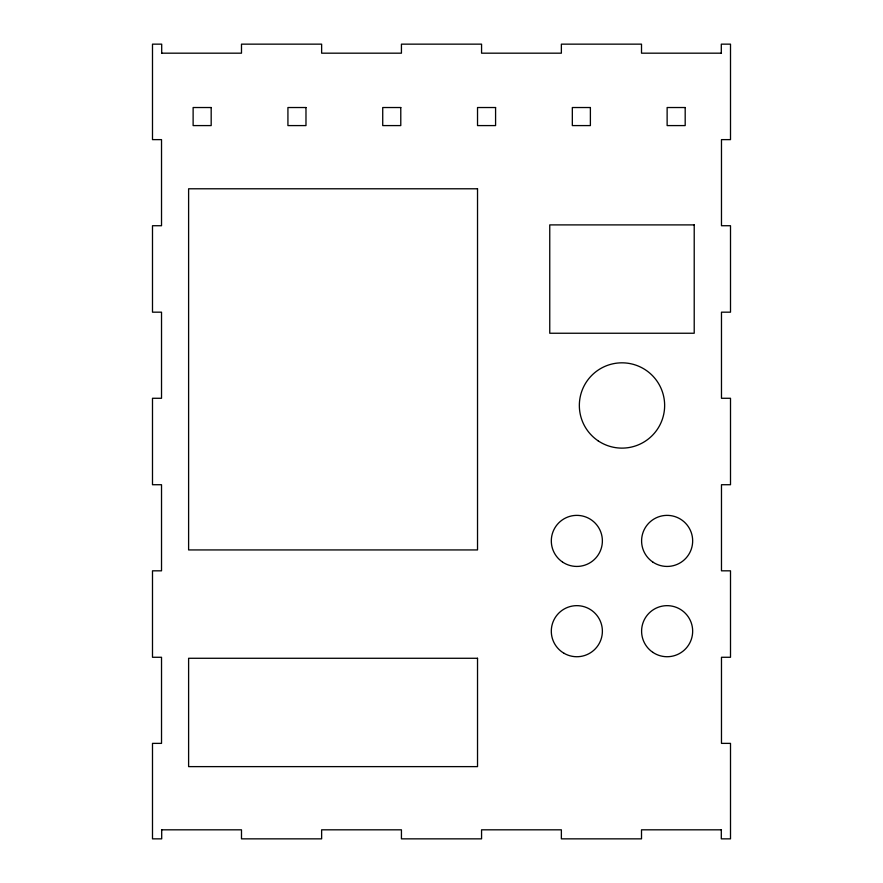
<?xml version="1.0" encoding="UTF-8"?>
<svg xmlns="http://www.w3.org/2000/svg" width="883" height="883" viewBox="0 0 883 883"><rect width="100%" height="100%" fill="white"/><g stroke="black" fill="none" stroke-linecap="round" stroke-linejoin="round"><path stroke-width="1.32" d="M161.523 53.179L241.489 53.179L241.489 44.15L321.633 44.15L321.633 53.179L401.434 53.179L401.434 44.15L481.566 44.15L481.566 53.179L561.367 53.179L561.367 44.15L641.511 44.15L641.511 53.179L721.477 53.179M161.523 829.821L241.489 829.821L241.489 838.85L321.633 838.85L321.633 829.821L401.434 829.821L401.434 838.85L481.566 838.85L481.566 829.821L561.367 829.821L561.367 838.85L641.511 838.85L641.511 829.821L721.477 829.821M721.301 53.179L721.301 44.15L730.506 44.15L730.506 139.624L721.477 139.624L721.477 225.728L730.506 225.728L730.506 312.174L721.477 312.174L721.477 398.277L730.506 398.277L730.506 484.723L721.477 484.723L721.477 570.826L730.506 570.826L730.506 657.272L721.477 657.272L721.477 743.376L730.506 743.376L730.506 838.85L721.301 838.85L721.301 829.821M161.699 53.179L161.699 44.15L152.494 44.15L152.494 139.624L161.523 139.624L161.523 225.728L152.494 225.728L152.494 312.174L161.523 312.174L161.523 398.277L152.494 398.277L152.494 484.723L161.523 484.723L161.523 570.826L152.494 570.826L152.494 657.272L161.523 657.272L161.523 743.376L152.494 743.376L152.494 838.85L161.699 838.85L161.699 829.821M211.18 107.527L193.123 107.527L193.123 125.585L211.18 125.585L211.18 107.527M305.982 107.527L287.924 107.527L287.924 125.585L305.982 125.585L305.982 107.527M400.783 107.527L382.725 107.527L382.725 125.585L400.783 125.585L400.783 107.527M495.584 107.527L477.526 107.527L477.526 125.585L495.584 125.585L495.584 107.527M590.385 107.527L572.327 107.527L572.327 125.585L590.385 125.585L590.385 107.527M685.186 107.527L667.129 107.527L667.129 125.585L685.186 125.585L685.186 107.527M477.526 188.785L188.609 188.785L188.609 549.932L477.526 549.932L477.526 188.785M694.215 224.9L549.756 224.9L549.756 333.244L694.215 333.244L694.215 224.9M477.526 658.276L188.609 658.276L188.609 766.621L477.526 766.621L477.526 658.276M598.078 440.794A42.66 42.66 0 0 0 664.535 408.52A42.66 42.66 0 0 0 603.354 367.107A42.66 42.66 0 0 0 598.078 440.794M562.526 562.052A25.541 25.541 0 0 0 602.316 542.725A25.541 25.541 0 0 0 565.683 517.935A25.541 25.541 0 0 0 562.526 562.052M652.813 562.052A25.541 25.541 0 0 0 692.603 542.725A25.541 25.541 0 0 0 655.97 517.935A25.541 25.541 0 0 0 652.813 562.052M652.813 652.338A25.541 25.541 0 0 0 692.603 633.012A25.541 25.541 0 0 0 655.97 608.221A25.541 25.541 0 0 0 652.813 652.338M564.071 653.31A25.541 25.541 0 0 0 602.383 631.19A25.541 25.541 0 0 0 564.071 609.071A25.541 25.541 0 0 0 564.071 653.31"/></g></svg>
